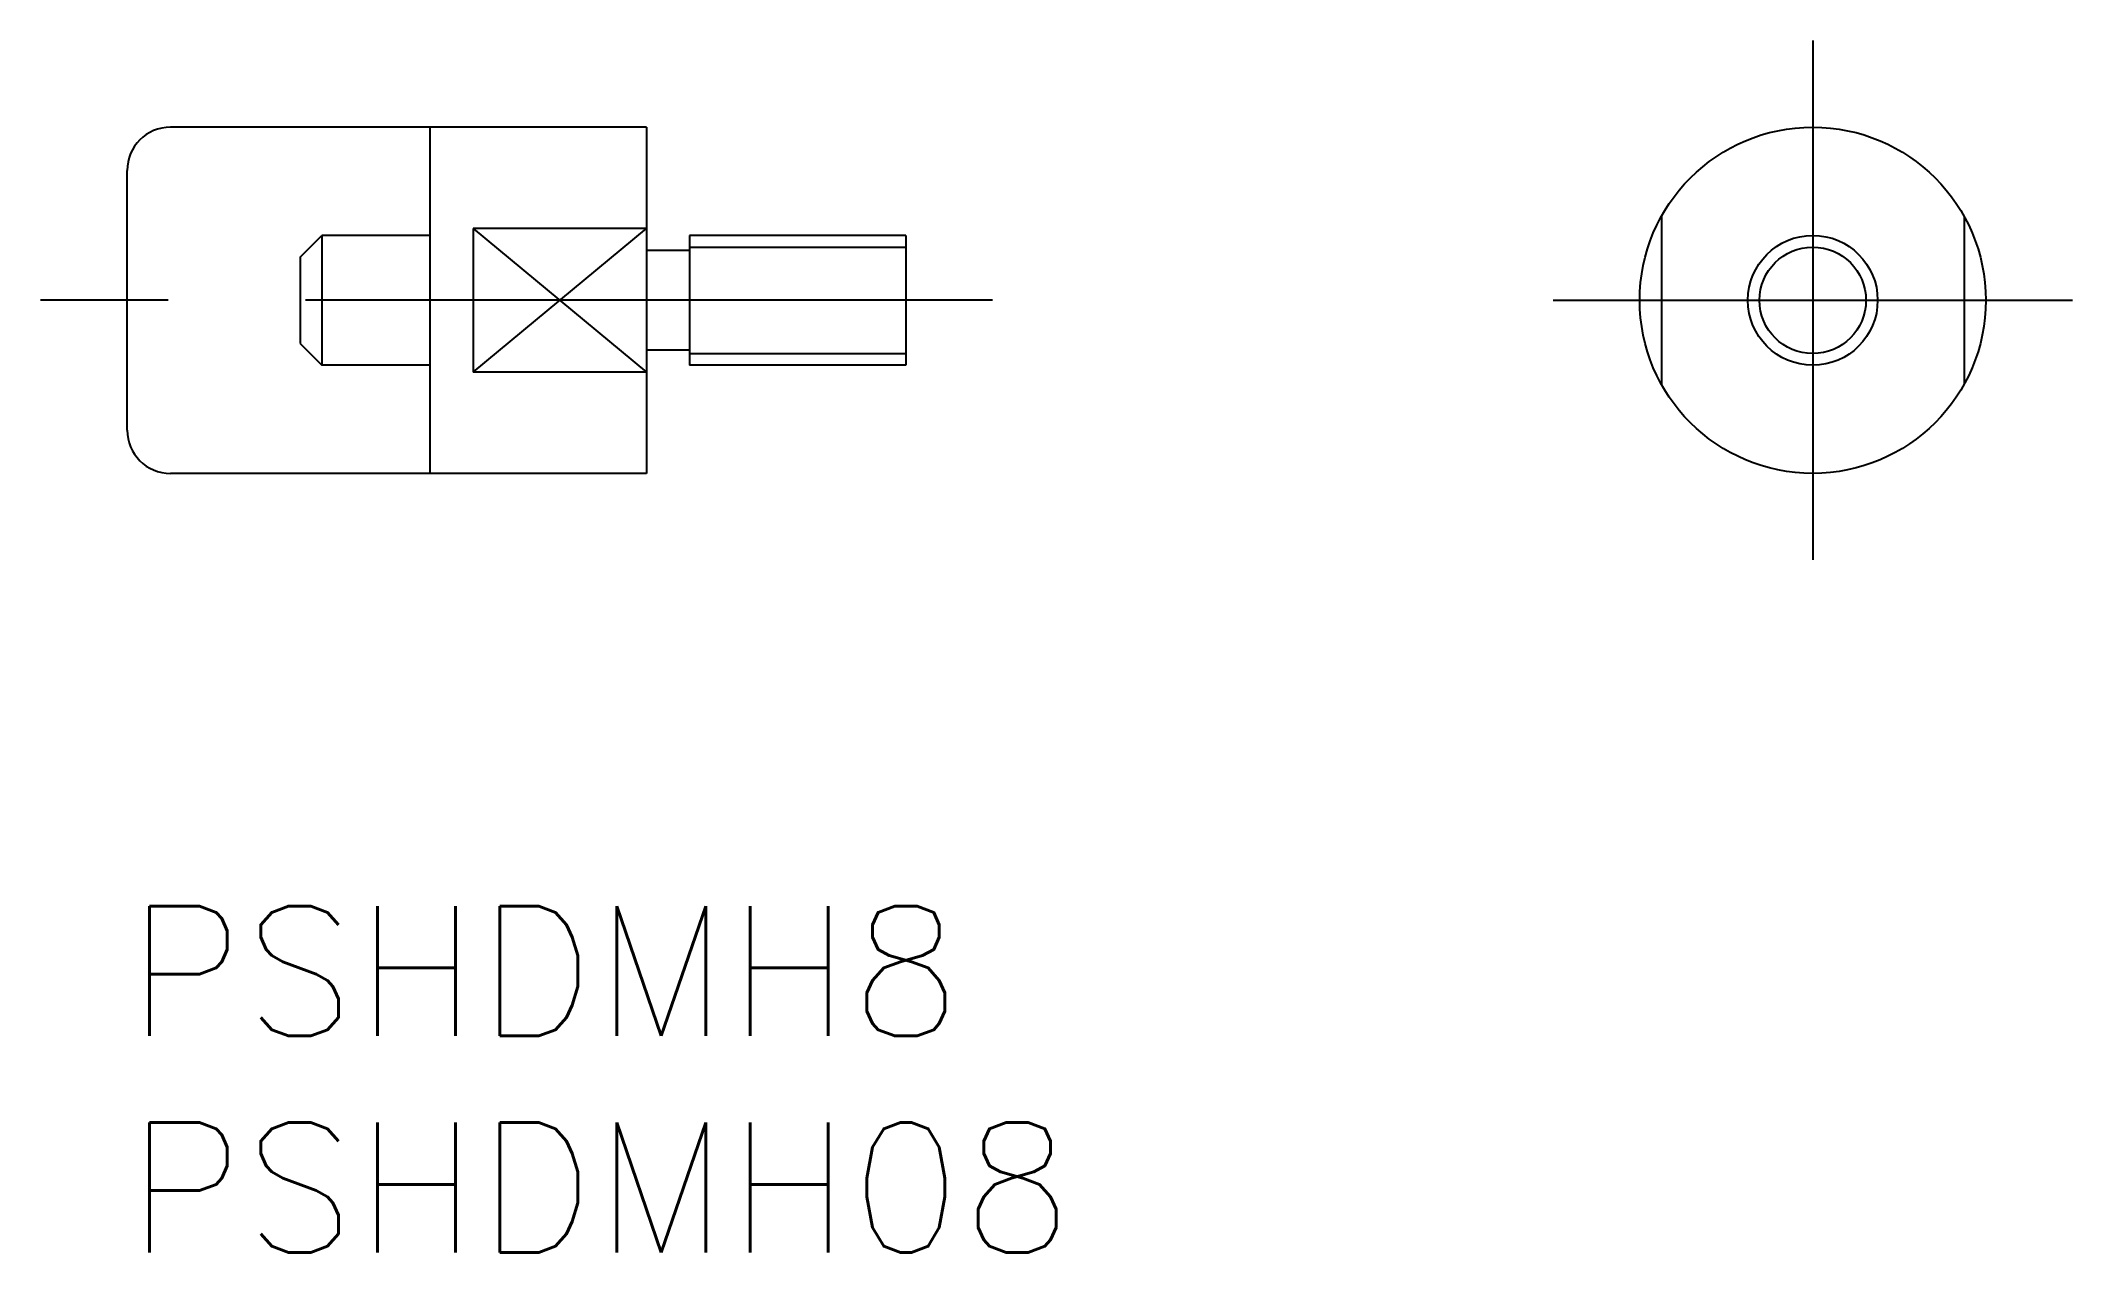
# Model space of a CAD drawing. Extents: x -2 to 45, y -8 to 20.
import ezdxf

# ---------------------------------------------------------------- set-up
doc = ezdxf.new("R2010")
doc.units = 0
doc.header["$LTSCALE"] = 0.5
doc.linetypes.add('CENTER', pattern=[50.8, 31.75, -6.35, 6.35, -6.35])
doc.linetypes.add('DASHED', pattern=[19.05, 12.7, -6.35])
for name, color, linetype in [('MSM_CENTER', 1, 'CENTER'), ('MSM_CONTINUOUS', 7, 'CONTINUOUS'), ('MSM_DASHED', 4, 'DASHED'), ('MSM_NARROW', 5, 'CONTINUOUS'), ('MSM_PART_NUMBER', 7, 'CONTINUOUS')]:
    doc.layers.add(name, color=color, linetype=linetype)
doc.styles.get("Standard").update_dxf_attribs({"font": 'txt.shx', "height": 3, "bigfont": 'bigfont.shx'})

# ---------------------------------------------------------------- blocks, each defined once
blk = doc.blocks.new('*U3')
at = {"layer": 'MSM_PART_NUMBER'}
blk.add_text('PSHDMH8', height=3, dxfattribs=at).set_placement((0, -3))
blk = doc.blocks.new('*U4')
at = {"layer": 'MSM_PART_NUMBER'}
blk.add_text('PSHDMH08', height=3, dxfattribs=at).set_placement((0, -8))

msp = doc.modelspace()

# ---------------------------------------------------------------- linework, layer by layer
at = {"layer": 'MSM_CENTER'}
for p, q in [((38.96, 20), (38.96, 8)), ((20, 14), (-2, 14)), ((32.96, 14), (44.96, 14))]:
    msp.add_line(p, q, dxfattribs=at)
at = {"layer": 'MSM_CONTINUOUS'}
for p, q in [((12, 18), (1, 18)), ((7, 10), (7, 18)), ((12, 18), (12, 10)), ((0, 11), (0, 17)), ((8, 15.658), (8, 12.342)), ((12, 15.658), (8, 15.658)), ((18, 15.5), (13, 15.5)), ((13, 15.5), (13, 12.5)), ((18, 15.5), (18, 12.5)), ((35.46, 15.936), (35.46, 12.064)), ((42.46, 15.936), (42.46, 12.064)), ((13, 15.15), (12, 15.15)), ((13, 12.85), (12, 12.85)), ((12, 12.342), (8, 12.342)), ((18, 12.5), (13, 12.5)), ((12, 10), (1, 10))]:
    msp.add_line(p, q, dxfattribs=at)
for radius in [4, 1.5]:
    msp.add_circle((38.96, 14), radius, dxfattribs=at)
for centre, start, end in [((1, 17), 90, 180), ((1, 11), 180, 270)]:
    msp.add_arc(centre, 1, start, end, dxfattribs=at)
at = {"layer": 'MSM_DASHED'}
for p, q in [((4, 15), (4.5, 15.5)), ((7, 15.5), (4.5, 15.5)), ((4.5, 15.5), (4.5, 12.5)), ((4, 15), (4, 13)), ((4, 13), (4.5, 12.5)), ((7, 12.5), (4.5, 12.5))]:
    msp.add_line(p, q, dxfattribs=at)
at = {"layer": 'MSM_NARROW'}
for p, q in [((8, 15.658), (12, 12.342)), ((8, 12.342), (12, 15.658)), ((13, 15.229), (18, 15.229)), ((13, 12.771), (18, 12.771))]:
    msp.add_line(p, q, dxfattribs=at)
msp.add_circle((38.96, 14), 1.23, dxfattribs=at)

# ---------------------------------------------------------------- block references
at = {"layer": 'MSM_CONTINUOUS'}
for name in ['*U3', '*U4']:
    msp.add_blockref(name, (0, 0), dxfattribs=at)

doc.saveas('drawing.dxf')
